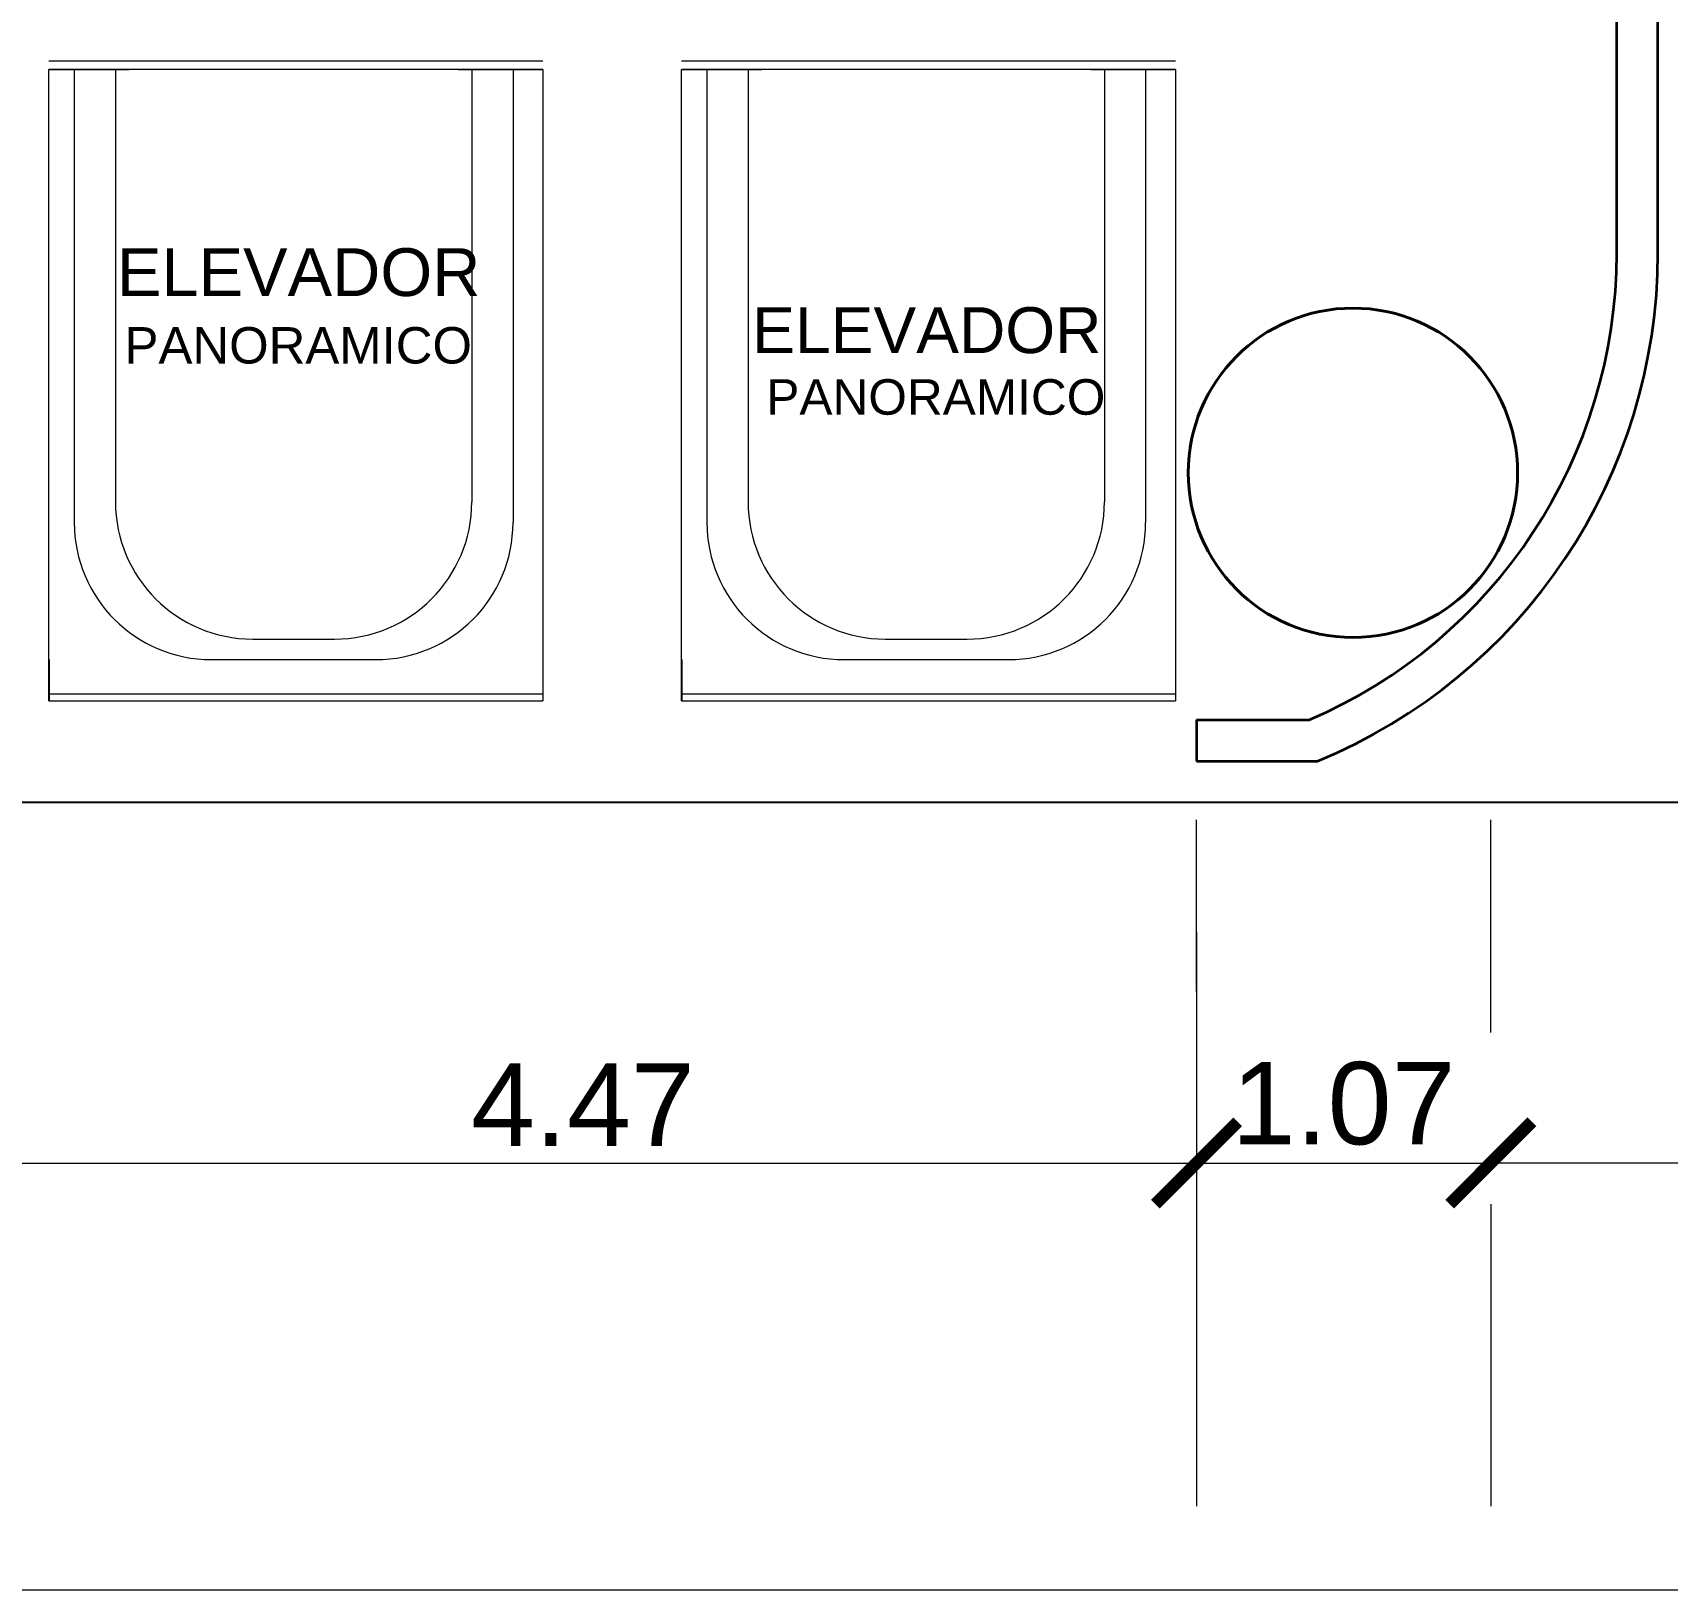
# Model space of a CAD drawing. Header units: inches. Extents: x 13 to 261, y -112 to -47.
# Drawn here: x 234.58 to 240.54, y -104.7 to -99.02 of the extents above; entities that cross this region are included whole.
import ezdxf

# ---------------------------------------------------------------- set-up
doc = ezdxf.new("R2010")
doc.units = ezdxf.units.IN
doc.header["$MEASUREMENT"] = 0
for name, color, linetype, lineweight in [('COLUMNAS', 20, 'Continuous', 40), ('COTAS', 192, 'Continuous', 13), ('ELEVADORES', 171, 'Continuous', 18), ('MUROS', 5, 'Continuous', 35), ('RAMPAS', 50, 'Continuous', 25), ('TERRENO', 8, 'Continuous', 25), ('VENTANAS', 4, 'Continuous', 13)]:
    doc.layers.add(name, color=color, linetype=linetype, lineweight=lineweight)
doc.styles.add('COTAS', font='ARIALUNI.TTF', dxfattribs={"height": 0.3})
doc.styles.add('TEXTOS', font='ARIALUNI.TTF', dxfattribs={"height": 0.36})

# ---------------------------------------------------------------- blocks, each defined once
blk = doc.blocks.new('_ArchTick')
at = {"color": 0, "linetype": 'ByBlock', "const_width": 0.15}
blk.add_lwpolyline([(-0.5, -0.5), (0.5, 0.5)], dxfattribs=at)

msp = doc.modelspace()

# ---------------------------------------------------------------- linework, layer by layer
at = {"layer": 'COLUMNAS'}
msp.add_circle((239.3902, -100.6268), 0.6, dxfattribs=at)
at = {"layer": 'COTAS', "color": 1}
for p, q in [((238.8202, -102.5162), (238.8202, -101.8912)), ((239.8921, -102.6662), (239.8921, -101.8912)), ((238.8202, -102.3018), (238.8202, -104.3912)), ((234.3489, -103.1412), (238.8202, -103.1412)), ((238.8202, -103.1412), (239.8921, -103.1412)), ((258.8427, -103.1412), (239.8921, -103.1412)), ((239.8921, -103.2912), (239.8921, -104.3912)), ((258.8427, -104.6979), (159.8902, -104.6979))]:
    msp.add_line(p, q, dxfattribs=at)
at = {"layer": 'ELEVADORES'}
for p, q in [((236.4382, -99.1274), (234.6382, -99.1274)), ((236.4382, -99.1574), (234.6382, -99.1574)), ((234.6382, -101.4574), (234.6382, -99.1574)), ((234.6382, -99.1574), (234.9313, -99.1574)), ((236.1298, -99.1574), (236.4382, -99.1574)), ((236.4382, -99.1574), (236.4382, -101.4574)), ((238.7432, -99.1274), (236.9432, -99.1274)), ((238.7432, -99.1574), (236.9432, -99.1574)), ((236.9432, -101.4574), (236.9432, -99.1574)), ((236.9432, -99.1574), (237.2363, -99.1574)), ((238.4348, -99.1574), (238.7432, -99.1574)), ((238.7432, -99.1574), (238.7432, -101.4574))]:
    msp.add_line(p, q, dxfattribs=at)
at = {"layer": 'MUROS'}
for p, q in [((240.3513, -99.8268), (240.3513, -94.7504)), ((240.5013, -99.8268), (240.5013, -95.1789)), ((238.8202, -101.5268), (239.231, -101.5268)), ((238.8202, -101.5268), (238.8202, -101.6768)), ((238.8202, -101.6768), (239.2612, -101.6768))]:
    msp.add_line(p, q, dxfattribs=at)
for radius, start in [(1.85, 293.23146), (2, 292.33165)]:
    msp.add_arc((238.5013, -99.8268), radius, start, 0, dxfattribs=at)
at = {"layer": 'RAMPAS'}
for radius in [9.5, 9]:
    msp.add_arc((249.3902, -91.8268), radius, 180, 270, dxfattribs=at)
at = {"layer": 'TERRENO'}
for p, q in [((234.6382, -101.3074), (234.6382, -101.4574)), ((236.9432, -101.3074), (236.9432, -101.4574)), ((223.7902, -101.8268), (259.3902, -101.8268)), ((223.7902, -101.8268), (237.3902, -101.8268))]:
    msp.add_line(p, q, dxfattribs=at)
at = {"layer": 'VENTANAS'}
for p, q in [((234.7313, -99.1574), (234.7313, -100.8074)), ((234.8813, -99.1574), (234.8813, -100.7324)), ((236.1798, -99.1574), (236.1798, -100.7324)), ((236.3298, -99.1574), (236.3298, -100.8074)), ((237.0363, -99.1574), (237.0363, -100.8074)), ((237.1863, -99.1574), (237.1863, -100.7324)), ((238.4848, -99.1574), (238.4848, -100.7324)), ((238.6348, -99.1574), (238.6348, -100.8074)), ((235.3813, -101.2324), (235.6798, -101.2324)), ((237.6863, -101.2324), (237.9848, -101.2324)), ((235.2313, -101.3074), (235.8298, -101.3074)), ((237.5363, -101.3074), (238.1348, -101.3074)), ((234.6382, -101.4324), (236.4382, -101.4324)), ((234.6382, -101.4574), (236.4382, -101.4574)), ((236.9432, -101.4324), (238.7432, -101.4324)), ((236.9432, -101.4574), (238.7432, -101.4574))]:
    msp.add_line(p, q, dxfattribs=at)
for centre, start, end in [((235.3813, -100.7324), 180, 270), ((235.6798, -100.7324), 270, 0), ((237.6863, -100.7324), 180, 270), ((237.9848, -100.7324), 270, 0), ((235.2313, -100.8074), 180, 270), ((235.8298, -100.8074), 270, 0), ((237.5363, -100.8074), 180, 270), ((238.1348, -100.8074), 270, 0)]:
    msp.add_arc(centre, 0.5, start, end, dxfattribs=at)

# ---------------------------------------------------------------- block references
at = {"layer": 'COTAS', "color": 1, "xscale": 0.3, "yscale": 0.3, "zscale": 0.3}
for p in [(238.8202, -103.1412), (239.8921, -103.1412)]:
    msp.add_blockref('_ArchTick', p, dxfattribs=at)
at = {"layer": 'COTAS', "color": 1, "xscale": 0.3, "yscale": 0.3, "zscale": 0.3, "rotation": 180}
for p in [(238.8202, -103.1412), (239.8921, -103.1412)]:
    msp.add_blockref('_ArchTick', p, dxfattribs=at)

# ---------------------------------------------------------------- texts
at = {"layer": 'COTAS', "color": 1, "char_height": 0.3, "attachment_point": 5, "style": 'COTAS'}
for s, insert in [('4.47', (236.5846, -102.9287)), ('1.07', (239.3562, -102.9254))]:
    msp.add_mtext(s, dxfattribs=dict(at, insert=insert))
at = {"layer": 'MUROS', "color": 0, "style": 'TEXTOS'}
for tag, p, height in [('ELEVADOR', (234.8867, -99.9827), 0.1741), ('ELEVADOR', (237.2013, -100.1907), 0.1673), ('PANORAMICO', (234.9146, -100.2286), 0.1326), ('PANORAMICO', (237.2527, -100.4151), 0.1294)]:
    msp.add_attdef(tag, p, '', height=height, dxfattribs=at)

doc.saveas('drawing.dxf')
